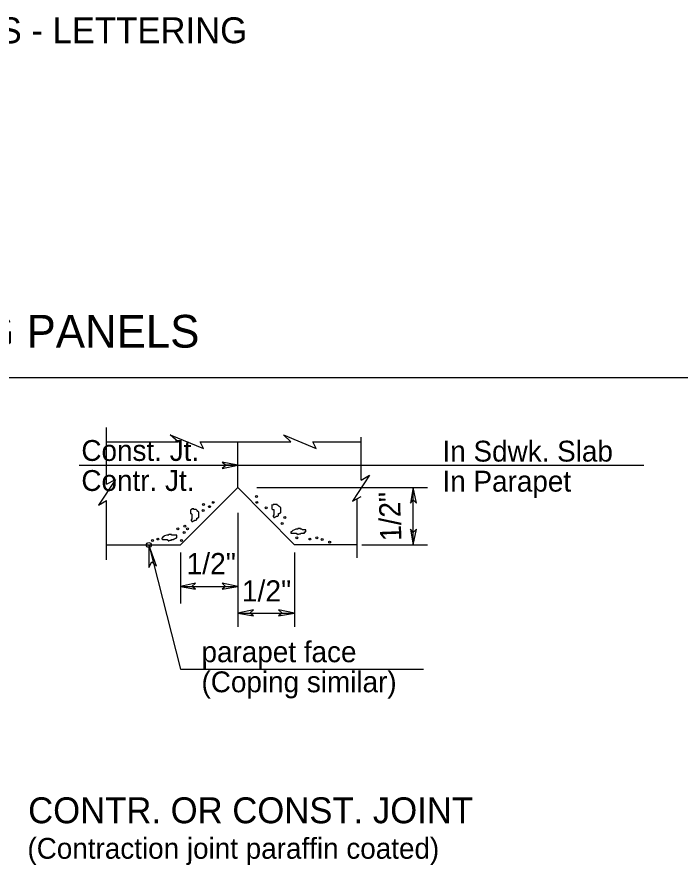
# Model space of a CAD drawing. Extents: x 499999.87 to 500002.82, y 499999.96 to 500001.79.
# Drawn here: x 500001.9057 to 500002.2244, y 500000.4566 to 500000.8644 of the extents above; entities that cross this region are included whole.
import ezdxf

# ---------------------------------------------------------------- set-up
doc = ezdxf.new("R2010")
doc.units = 0
doc.layers.add('1', color=7, linetype='Continuous')
doc.layers.add('50', color=7, linetype='Continuous')

msp = doc.modelspace()

# ---------------------------------------------------------------- linework, layer by layer
at = {"layer": '1'}
for p, q in [((500001.26411, 500000.69094), (500002.25984, 500000.69094)), ((500001.94882, 500000.63976), (500001.94882, 500000.66699)), ((500001.94882, 500000.6601), (500001.98327, 500000.6601)), ((500001.99377, 500000.6601), (500002.0374, 500000.6601)), ((500002.01181, 500000.63812), (500002.01181, 500000.6601)), ((500002.0479, 500000.6601), (500002.07119, 500000.6601)), ((500002.07119, 500000.64173), (500002.07119, 500000.6624)), ((500001.9357, 500000.64895), (500002.20702, 500000.64895)), ((500002.01181, 500000.64895), (500002.00558, 500000.64895)), ((500001.98425, 500000.61056), (500002.01181, 500000.63812)), ((500002.03904, 500000.61056), (500002.01181, 500000.63812)), ((500002.021, 500000.63812), (500002.10302, 500000.63812)), ((500002.09613, 500000.61056), (500002.09613, 500000.63812)), ((500001.94882, 500000.60335), (500001.94882, 500000.63189)), ((500002.06923, 500000.60433), (500002.06923, 500000.63255)), ((500002.01181, 500000.62598), (500002.01181, 500000.57119)), ((500001.94882, 500000.61056), (500001.98425, 500000.61056)), ((500001.96916, 500000.61056), (500001.98425, 500000.55085)), ((500002.06923, 500000.61056), (500002.03904, 500000.61056)), ((500002.07152, 500000.61056), (500002.10302, 500000.61056)), ((500001.98425, 500000.60696), (500001.98425, 500000.58235)), ((500002.03904, 500000.60696), (500002.03904, 500000.57119)), ((500001.98425, 500000.59055), (500002.01181, 500000.59055)), ((500002.01181, 500000.57776), (500002.03904, 500000.57776)), ((500001.98425, 500000.55085), (500002.10105, 500000.55085))]:
    msp.add_line(p, q, dxfattribs=at)
for points in [[(500001.98327, 500000.6601), (500001.97933, 500000.66339), (500001.99541, 500000.65682), (500001.99377, 500000.6601)], [(500002.0374, 500000.6601), (500002.03379, 500000.66339), (500002.04954, 500000.65682), (500002.0479, 500000.6601)], [(500002.07119, 500000.64173), (500002.07513, 500000.64403), (500002.06693, 500000.63156), (500002.07119, 500000.63386)], [(500001.94882, 500000.63976), (500001.95308, 500000.64206), (500001.94488, 500000.62959), (500001.94882, 500000.63189)], [(500001.98917, 500000.62762), (500001.98917, 500000.62762), (500001.98917, 500000.6273), (500001.98917, 500000.62697), (500001.98917, 500000.62664), (500001.98917, 500000.62664), (500001.98917, 500000.62631), (500001.98917, 500000.62598), (500001.98917, 500000.62598), (500001.98917, 500000.62566), (500001.9895, 500000.62566), (500001.98983, 500000.62533), (500001.98983, 500000.625), (500001.98983, 500000.625), (500001.98983, 500000.625), (500001.98983, 500000.62467), (500001.98983, 500000.62434), (500001.98983, 500000.62434), (500001.98983, 500000.62402), (500001.98983, 500000.62369), (500001.98983, 500000.62369), (500001.98983, 500000.62336), (500001.98983, 500000.62336), (500001.98983, 500000.62303), (500001.98983, 500000.6227), (500001.98983, 500000.6227), (500001.98983, 500000.6227), (500001.9895, 500000.6227), (500001.9895, 500000.62238), (500001.9895, 500000.62238), (500001.9895, 500000.62205), (500001.98983, 500000.62205), (500001.98983, 500000.62172), (500001.99016, 500000.62172), (500001.99049, 500000.62205), (500001.99081, 500000.62205), (500001.99081, 500000.62205), (500001.99114, 500000.62238), (500001.99147, 500000.62238), (500001.99147, 500000.62238), (500001.9918, 500000.62238), (500001.99213, 500000.6227), (500001.99213, 500000.6227), (500001.99213, 500000.62303), (500001.99213, 500000.62336), (500001.99245, 500000.62336), (500001.99245, 500000.62336), (500001.99278, 500000.62369), (500001.99311, 500000.62369), (500001.99311, 500000.62402), (500001.99311, 500000.62434), (500001.99311, 500000.62434), (500001.99311, 500000.62467), (500001.99311, 500000.625), (500001.99311, 500000.625), (500001.99311, 500000.62533), (500001.99311, 500000.62566), (500001.99311, 500000.62598), (500001.99311, 500000.62598), (500001.99311, 500000.62598), (500001.99311, 500000.62631), (500001.99278, 500000.62664), (500001.99245, 500000.62664), (500001.99245, 500000.62697), (500001.99213, 500000.6273), (500001.9918, 500000.62762), (500001.99147, 500000.62762), (500001.99147, 500000.62762), (500001.99114, 500000.62762), (500001.99081, 500000.62762), (500001.99081, 500000.62795), (500001.99049, 500000.62795), (500001.99016, 500000.62795), (500001.98983, 500000.62795), (500001.98983, 500000.62795), (500001.98983, 500000.62762), (500001.9895, 500000.62762), (500001.9895, 500000.62762), (500001.9895, 500000.62762)], [(500002.02822, 500000.62992), (500002.02822, 500000.62959), (500002.02822, 500000.62927), (500002.02822, 500000.62927), (500002.02822, 500000.62894), (500002.02822, 500000.62861), (500002.02822, 500000.62828), (500002.02822, 500000.62828), (500002.02822, 500000.62795), (500002.02854, 500000.62762), (500002.02887, 500000.62762), (500002.0292, 500000.62762), (500002.0292, 500000.6273), (500002.0292, 500000.6273), (500002.0292, 500000.62697), (500002.0292, 500000.62664), (500002.0292, 500000.62664), (500002.0292, 500000.62631), (500002.0292, 500000.62598), (500002.0292, 500000.62598), (500002.0292, 500000.62598), (500002.0292, 500000.62566), (500002.0292, 500000.62533), (500002.0292, 500000.625), (500002.0292, 500000.625), (500002.0292, 500000.625), (500002.0292, 500000.62467), (500002.02887, 500000.62467), (500002.02887, 500000.62434), (500002.02887, 500000.62434), (500002.02887, 500000.62402), (500002.0292, 500000.62402), (500002.0292, 500000.62369), (500002.02953, 500000.62369), (500002.02986, 500000.62402), (500002.02986, 500000.62402), (500002.03018, 500000.62402), (500002.03051, 500000.62434), (500002.03084, 500000.62434), (500002.03084, 500000.62434), (500002.03117, 500000.62434), (500002.0315, 500000.62467), (500002.0315, 500000.625), (500002.0315, 500000.625), (500002.0315, 500000.62533), (500002.0315, 500000.62566), (500002.03182, 500000.62566), (500002.03215, 500000.62598), (500002.03248, 500000.62598), (500002.03248, 500000.62598), (500002.03248, 500000.62631), (500002.03248, 500000.62664), (500002.03248, 500000.62664), (500002.03248, 500000.62697), (500002.03248, 500000.6273), (500002.03248, 500000.62762), (500002.03248, 500000.62762), (500002.03248, 500000.62795), (500002.03248, 500000.62828), (500002.03248, 500000.62828), (500002.03248, 500000.62828), (500002.03215, 500000.62861), (500002.03182, 500000.62894), (500002.0315, 500000.62927), (500002.0315, 500000.62927), (500002.03117, 500000.62959), (500002.03084, 500000.62959), (500002.03084, 500000.62992), (500002.03051, 500000.62992), (500002.03018, 500000.62992), (500002.02986, 500000.62992), (500002.02986, 500000.62992), (500002.02953, 500000.62992), (500002.0292, 500000.62992), (500002.0292, 500000.62992), (500002.0292, 500000.62992), (500002.02887, 500000.62992), (500002.02887, 500000.62959), (500002.02887, 500000.62959)], [(500002.04068, 500000.61811), (500002.04068, 500000.61811), (500002.0397, 500000.61811), (500002.03904, 500000.61778), (500002.03839, 500000.61745), (500002.03806, 500000.61713), (500002.03773, 500000.6168), (500002.03773, 500000.6168), (500002.0374, 500000.6168), (500002.0374, 500000.61647), (500002.0374, 500000.61614), (500002.03773, 500000.61614), (500002.03806, 500000.61614), (500002.03839, 500000.61614), (500002.03904, 500000.61614), (500002.03904, 500000.61614), (500002.0397, 500000.61614), (500002.04003, 500000.61614), (500002.04003, 500000.61581), (500002.04035, 500000.61581), (500002.04068, 500000.61549), (500002.04068, 500000.61549), (500002.04134, 500000.61581), (500002.04134, 500000.61581), (500002.04167, 500000.61581), (500002.04199, 500000.61581), (500002.04232, 500000.61614), (500002.04232, 500000.61614), (500002.04265, 500000.61614), (500002.04298, 500000.61614), (500002.04331, 500000.61614), (500002.04364, 500000.61614), (500002.04396, 500000.61614), (500002.04396, 500000.61647), (500002.04396, 500000.6168), (500002.04429, 500000.6168), (500002.04462, 500000.6168), (500002.04462, 500000.61713), (500002.04462, 500000.61745), (500002.04462, 500000.61778), (500002.04462, 500000.61778), (500002.04462, 500000.61778), (500002.04396, 500000.61778), (500002.04396, 500000.61778), (500002.04331, 500000.61778), (500002.04298, 500000.61778), (500002.04298, 500000.61778), (500002.04265, 500000.61811), (500002.04232, 500000.61811), (500002.04232, 500000.61811), (500002.04199, 500000.61811), (500002.04199, 500000.61844), (500002.04167, 500000.61844), (500002.04134, 500000.61844), (500002.04134, 500000.61844), (500002.04134, 500000.61844), (500002.04068, 500000.61844), (500002.04068, 500000.61811), (500002.04035, 500000.61811), (500002.04035, 500000.61811)], [(500001.97867, 500000.61516), (500001.97835, 500000.61516), (500001.97769, 500000.61516), (500001.97671, 500000.61483), (500001.97638, 500000.6145), (500001.97605, 500000.6145), (500001.97572, 500000.61417), (500001.97572, 500000.61385), (500001.97539, 500000.61385), (500001.97539, 500000.61352), (500001.97539, 500000.61352), (500001.97572, 500000.61319), (500001.97605, 500000.61319), (500001.97638, 500000.61319), (500001.97671, 500000.61319), (500001.97703, 500000.61319), (500001.97769, 500000.61319), (500001.97802, 500000.61319), (500001.97802, 500000.61286), (500001.97835, 500000.61286), (500001.97835, 500000.61253), (500001.97867, 500000.61253), (500001.97933, 500000.61286), (500001.97933, 500000.61286), (500001.97966, 500000.61286), (500001.97999, 500000.61286), (500001.97999, 500000.61319), (500001.98031, 500000.61319), (500001.98064, 500000.61319), (500001.98097, 500000.61319), (500001.9813, 500000.61352), (500001.98163, 500000.61352), (500001.98163, 500000.61352), (500001.98163, 500000.61352), (500001.98196, 500000.61385), (500001.98228, 500000.61385), (500001.98261, 500000.61417), (500001.98261, 500000.6145), (500001.98261, 500000.6145), (500001.98261, 500000.61483), (500001.98261, 500000.61483), (500001.98261, 500000.61516), (500001.98196, 500000.61516), (500001.98163, 500000.61516), (500001.9813, 500000.61516), (500001.98097, 500000.61516), (500001.98097, 500000.61516), (500001.98064, 500000.61516), (500001.98031, 500000.61516), (500001.97999, 500000.61516), (500001.97999, 500000.61516), (500001.97999, 500000.61549), (500001.97966, 500000.61549), (500001.97933, 500000.61549), (500001.97933, 500000.61581), (500001.97933, 500000.61549), (500001.97867, 500000.61549), (500001.97835, 500000.61516), (500001.97835, 500000.61516), (500001.97835, 500000.61516)]]:
    msp.add_lwpolyline(points, dxfattribs=at)
msp.add_lwpolyline([(500001.96916, 500000.61056), (500001.96916, 500000.59974), (500001.97047, 500000.60236), (500001.97277, 500000.60039)], close=True, dxfattribs=at)
for centre, radius in [((500002.00009, 500000.63099), 0.000457), ((500002.0208, 500000.63383), 0.000457), ((500002.02106, 500000.63099), 0.000457), ((500001.99517, 500000.6271), 0.000457), ((500001.99543, 500000.62995), 0.000457), ((500001.99827, 500000.62892), 0.000457), ((500002.02546, 500000.6284), 0.000457), ((500002.03452, 500000.62373), 0.000457), ((500001.983, 500000.61829), 0.000457), ((500001.98637, 500000.61959), 0.000457), ((500001.98766, 500000.61829), 0.000457), ((500002.03323, 500000.62088), 0.000457), ((500001.98611, 500000.61648), 0.000457), ((500002.04022, 500000.61389), 0.000457), ((500002.0498, 500000.61389), 0.000457), ((500001.96912, 500000.61048), 0.00115), ((500001.97083, 500000.6126), 0.000457), ((500001.97342, 500000.61337), 0.000457), ((500001.98481, 500000.6126), 0.000457), ((500002.04643, 500000.61337), 0.000457), ((500002.05239, 500000.61311), 0.000457), ((500002.05601, 500000.61181), 0.000457)]:
    msp.add_circle(centre, radius, dxfattribs=at)
at = {"layer": '50'}
for points in [[(500002.01181, 500000.64895), (500002.00427, 500000.65026), (500002.00623, 500000.64895), (500002.00427, 500000.64731)], [(500002.09613, 500000.63812), (500002.09482, 500000.63058), (500002.09613, 500000.63222), (500002.09777, 500000.63058)], [(500002.09613, 500000.61056), (500002.09777, 500000.61811), (500002.09613, 500000.61647), (500002.09482, 500000.61811)], [(500001.98425, 500000.59055), (500001.99147, 500000.58924), (500001.98983, 500000.59055), (500001.99147, 500000.59219)], [(500002.01181, 500000.59055), (500002.00427, 500000.59219), (500002.00591, 500000.59055), (500002.00427, 500000.58924)], [(500002.01181, 500000.57776), (500002.01936, 500000.57644), (500002.01772, 500000.57776), (500002.01936, 500000.5794)], [(500002.03904, 500000.57776), (500002.0315, 500000.5794), (500002.03314, 500000.57776), (500002.0315, 500000.57644)]]:
    msp.add_lwpolyline(points, close=True, dxfattribs=at)

# ---------------------------------------------------------------- texts
at = {"layer": '1'}
for s, height, p in [('DETAILS - LETTERING', 0.0124606, (500001.83858, 500000.85171)), ('DETAILS OF CAST STONE LETTERING PANELS', 0.0157402, (500001.51739, 500000.70538)), ('Const. Jt.', 0.010018, (500001.93668, 500000.65092)), ('In Sdwk. Slab', 0.0100177, (500002.11024, 500000.65059)), ('Contr. Jt.', 0.010018, (500001.93668, 500000.63648)), ('In Parapet', 0.010018, (500002.11024, 500000.63615)), ('parapet face ', 0.0100177, (500001.99442, 500000.55413)), ('(Coping similar)', 0.0100177, (500001.99442, 500000.5397)), ('CONTR. OR CONST. JOINT', 0.0124606, (500001.91109, 500000.47671)), ('(Contraction joint paraffin coated)', 0.0100098, (500001.91076, 500000.45965))]:
    msp.add_text(s, height=height, dxfattribs=at).set_placement(p)
at = {"layer": '50'}
msp.add_text('1/2"', height=0.010171, rotation=92.07, dxfattribs=at).set_placement((500002.09055, 500000.61253))
for p in [(500001.9872, 500000.59646), (500002.01378, 500000.58333)]:
    msp.add_text('1/2"', height=0.010171, dxfattribs=at).set_placement(p)

doc.saveas('drawing.dxf')
